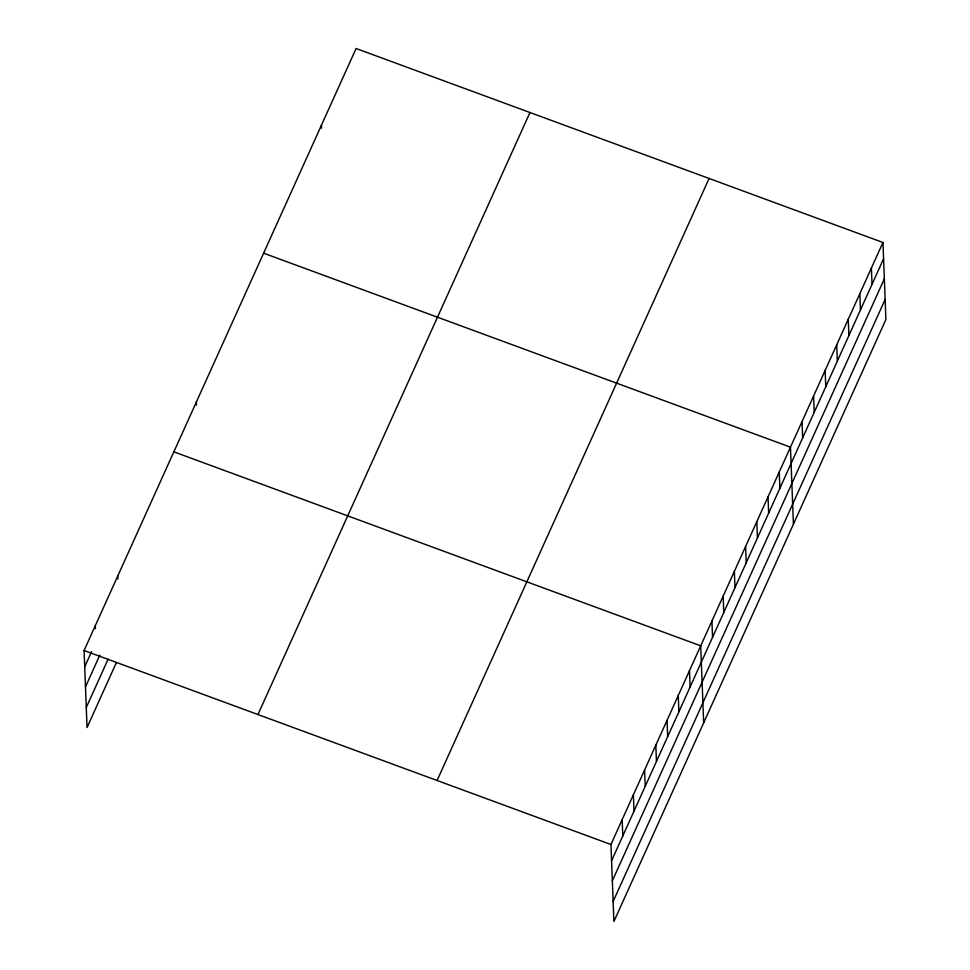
<?xml version="1.0" encoding="UTF-8"?>
<svg xmlns="http://www.w3.org/2000/svg" width="970" height="970" viewBox="0 0 970 970"><rect width="100%" height="100%" fill="white"/><g stroke="black" fill="none" stroke-linecap="round" stroke-linejoin="round"><path stroke-width="1.45" d="M116.351 662.668L87.045 727.512L84.087 650.518L356.099 48.5L882.955 242.488L885.913 319.482L613.901 921.5L610.942 844.506L882.955 242.488M84.717 666.827L91.58 651.646M85.493 686.857L99.825 655.114M86.281 707.482L108.094 659.2M257.947 714.538L529.959 112.52M437.082 780.498L709.094 178.468M611.561 860.802L883.573 258.784M612.337 880.833L884.349 278.814M613.125 901.469L885.137 299.451M263.622 253.182L790.465 447.17L793.424 524.164M173.86 451.85L700.704 645.838L703.662 722.832M84.087 650.518L610.942 844.506M871.387 268.072L872.018 284.368M859.832 293.655L860.451 309.951M848.265 319.239L848.895 335.535M836.71 344.823L837.34 361.131M825.143 370.419L825.773 386.715M813.587 396.002L814.218 412.298M802.032 421.586L802.651 437.882M779.249 472.002L779.868 488.31M768.022 496.834L768.652 513.142M756.806 521.678L757.437 537.974M745.59 546.51L746.209 562.806M734.363 571.342L734.993 587.638M723.147 596.174L723.765 612.47M711.919 621.006L712.55 637.302M689.488 670.67L690.106 686.966M678.26 695.502L678.891 711.81M667.045 720.346L667.663 736.642M655.817 745.178L656.447 761.474M644.601 770.01L645.232 786.306M633.386 794.842L634.004 811.138M622.158 819.674L622.788 835.97M321.422 125.263L321.531 128.222M196.292 402.186L196.413 405.157M117.758 576.022L117.867 578.981M95.315 625.686L95.424 628.657"/></g></svg>
